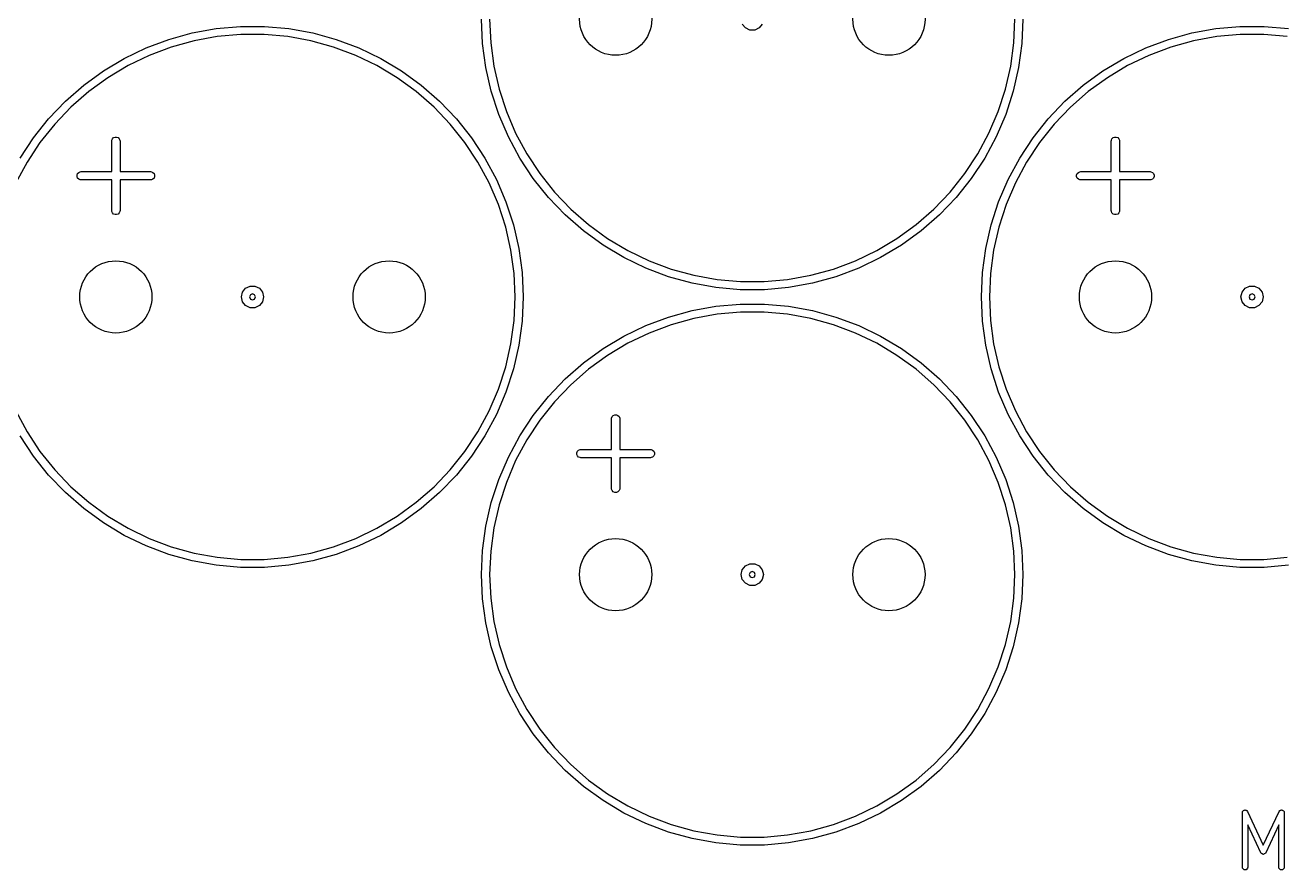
# Model space of a CAD drawing. Extents: x 0.11 to 3.93, y 0.1 to 4.17.
# Drawn here: x 2.125 to 3.033, y 2.964 to 3.572 of the extents above; entities that cross this region are included whole.
import ezdxf

# ---------------------------------------------------------------- set-up
doc = ezdxf.new("R2010")
doc.units = 0
doc.header["$MEASUREMENT"] = 0
doc.layers.add('BLACK', color=7, linetype='CONTINUOUS')

msp = doc.modelspace()

# ---------------------------------------------------------------- linework, layer by layer
at = {"layer": 'BLACK', "linetype": 'CONTINUOUS'}
for p, q in [((2.24574, 3.56649), (2.26296, 3.56961)), ((2.26296, 3.56961), (2.28039, 3.57118)), ((2.28039, 3.57118), (2.29788, 3.57118)), ((2.29788, 3.57118), (2.31531, 3.56961)), ((2.31531, 3.56961), (2.33253, 3.56649)), ((2.45492, 3.5589), (2.45413, 3.57638)), ((2.45994, 3.57638), (2.4607, 3.55942)), ((2.64415, 3.57012), (2.64193, 3.57291)), ((2.64735, 3.56858), (2.64415, 3.57012)), ((2.65091, 3.56858), (2.64735, 3.56858)), ((2.65412, 3.57012), (2.65091, 3.56858)), ((2.65634, 3.57291), (2.65412, 3.57012)), ((2.83756, 3.55942), (2.83832, 3.57638)), ((2.84413, 3.57638), (2.84335, 3.5589)), ((2.96574, 3.56649), (2.98296, 3.56961)), ((2.98296, 3.56961), (3.00039, 3.57118)), ((3.00039, 3.57118), (3.01788, 3.57118)), ((3.01788, 3.57118), (3.03531, 3.56961)), ((2.21249, 3.55569), (2.22888, 3.56183)), ((2.22888, 3.56183), (2.24574, 3.56649)), ((2.24703, 3.56083), (2.23067, 3.55631)), ((2.26374, 3.56386), (2.24703, 3.56083)), ((2.28065, 3.56538), (2.26374, 3.56386)), ((2.29762, 3.56538), (2.28065, 3.56538)), ((2.31453, 3.56386), (2.29762, 3.56538)), ((2.33123, 3.56083), (2.31453, 3.56386)), ((2.3476, 3.55631), (2.33123, 3.56083)), ((2.33253, 3.56649), (2.34939, 3.56183)), ((2.34939, 3.56183), (2.36577, 3.55569)), ((2.4607, 3.55942), (2.46298, 3.5426)), ((2.83528, 3.5426), (2.83756, 3.55942)), ((2.93249, 3.55569), (2.94888, 3.56183)), ((2.94888, 3.56183), (2.96574, 3.56649)), ((2.96704, 3.56083), (2.95067, 3.55631)), ((2.98374, 3.56386), (2.96704, 3.56083)), ((3.00065, 3.56538), (2.98374, 3.56386)), ((3.01762, 3.56538), (3.00065, 3.56538)), ((3.03453, 3.56386), (3.01762, 3.56538)), ((2.19673, 3.54809), (2.21249, 3.55569)), ((2.21478, 3.55034), (2.19948, 3.54298)), ((2.23067, 3.55631), (2.21478, 3.55034)), ((2.36349, 3.55034), (2.3476, 3.55631)), ((2.37879, 3.54298), (2.36349, 3.55034)), ((2.36577, 3.55569), (2.38154, 3.54809)), ((2.45727, 3.54156), (2.45492, 3.5589)), ((2.84335, 3.5589), (2.841, 3.54156)), ((2.91673, 3.54809), (2.93249, 3.55569)), ((2.93478, 3.55034), (2.91948, 3.54298)), ((2.95067, 3.55631), (2.93478, 3.55034)), ((2.18171, 3.53912), (2.19673, 3.54809)), ((2.19948, 3.54298), (2.18491, 3.53427)), ((2.39336, 3.53427), (2.37879, 3.54298)), ((2.38154, 3.54809), (2.39656, 3.53912)), ((2.46116, 3.5245), (2.45727, 3.54156)), ((2.46298, 3.5426), (2.46676, 3.52605)), ((2.83151, 3.52605), (2.83528, 3.5426)), ((2.841, 3.54156), (2.83711, 3.5245)), ((2.90171, 3.53912), (2.91673, 3.54809)), ((2.91948, 3.54298), (2.90491, 3.53427)), ((2.16755, 3.52884), (2.18171, 3.53912)), ((2.18491, 3.53427), (2.17118, 3.52429)), ((2.40709, 3.52429), (2.39336, 3.53427)), ((2.39656, 3.53912), (2.41071, 3.52884)), ((2.88755, 3.52884), (2.90171, 3.53912)), ((2.90491, 3.53427), (2.89118, 3.52429)), ((2.15438, 3.51732), (2.16755, 3.52884)), ((2.17118, 3.52429), (2.15839, 3.51312)), ((2.41988, 3.51312), (2.40709, 3.52429)), ((2.41071, 3.52884), (2.42389, 3.51732)), ((2.46657, 3.50786), (2.46116, 3.5245)), ((2.46676, 3.52605), (2.47201, 3.5099)), ((2.82626, 3.5099), (2.83151, 3.52605)), ((2.83711, 3.5245), (2.8317, 3.50786)), ((2.87438, 3.51732), (2.88755, 3.52884)), ((2.89118, 3.52429), (2.87839, 3.51312)), ((2.14228, 3.50468), (2.15438, 3.51732)), ((2.42389, 3.51732), (2.43598, 3.50468)), ((2.86228, 3.50468), (2.87438, 3.51732)), ((2.15839, 3.51312), (2.14666, 3.50085)), ((2.43161, 3.50085), (2.41988, 3.51312)), ((2.47344, 3.49177), (2.46657, 3.50786)), ((2.47201, 3.5099), (2.47868, 3.49429)), ((2.81959, 3.49429), (2.82626, 3.5099)), ((2.8317, 3.50786), (2.82482, 3.49177)), ((2.87839, 3.51312), (2.86666, 3.50085)), ((2.13138, 3.491), (2.14228, 3.50468)), ((2.14666, 3.50085), (2.13608, 3.48758)), ((2.44219, 3.48758), (2.43161, 3.50085)), ((2.43598, 3.50468), (2.44689, 3.491)), ((2.85138, 3.491), (2.86228, 3.50468)), ((2.86666, 3.50085), (2.85608, 3.48758)), ((2.12174, 3.47639), (2.13138, 3.491)), ((2.13608, 3.48758), (2.12672, 3.47341)), ((2.18771, 3.48858), (2.18777, 3.48917)), ((2.18771, 3.46658), (2.18771, 3.48858)), ((2.18777, 3.48917), (2.18821, 3.49025)), ((2.18821, 3.49025), (2.18904, 3.49108)), ((2.18904, 3.49108), (2.19012, 3.49153)), ((2.19012, 3.49153), (2.19129, 3.49153)), ((2.19129, 3.49153), (2.19238, 3.49108)), ((2.19238, 3.49108), (2.1932, 3.49025)), ((2.1932, 3.49025), (2.19365, 3.48917)), ((2.19365, 3.48917), (2.19371, 3.48858)), ((2.19371, 3.48858), (2.19371, 3.46658)), ((2.45154, 3.47341), (2.44219, 3.48758)), ((2.44689, 3.491), (2.45653, 3.47639)), ((2.48174, 3.47636), (2.47344, 3.49177)), ((2.47868, 3.49429), (2.48672, 3.47934)), ((2.81154, 3.47934), (2.81959, 3.49429)), ((2.82482, 3.49177), (2.81653, 3.47636)), ((2.84174, 3.47639), (2.85138, 3.491)), ((2.85608, 3.48758), (2.84672, 3.47341)), ((2.90771, 3.48858), (2.90777, 3.48917)), ((2.90771, 3.46658), (2.90771, 3.48858)), ((2.90777, 3.48917), (2.90821, 3.49025)), ((2.90821, 3.49025), (2.90904, 3.49108)), ((2.90904, 3.49108), (2.91012, 3.49153)), ((2.91012, 3.49153), (2.91129, 3.49153)), ((2.91129, 3.49153), (2.91238, 3.49108)), ((2.91238, 3.49108), (2.9132, 3.49025)), ((2.9132, 3.49025), (2.91365, 3.48917)), ((2.91365, 3.48917), (2.91371, 3.48858)), ((2.91371, 3.48858), (2.91371, 3.46658)), ((2.48672, 3.47934), (2.49608, 3.46517)), ((2.80219, 3.46517), (2.81154, 3.47934)), ((2.12672, 3.47341), (2.11868, 3.45846)), ((2.45959, 3.45846), (2.45154, 3.47341)), ((2.45653, 3.47639), (2.46482, 3.46099)), ((2.49138, 3.46176), (2.48174, 3.47636)), ((2.81653, 3.47636), (2.80689, 3.46176)), ((2.83344, 3.46099), (2.84174, 3.47639)), ((2.84672, 3.47341), (2.83868, 3.45846)), ((2.16277, 3.46417), (2.16321, 3.46525)), ((2.16277, 3.463), (2.16277, 3.46417)), ((2.16321, 3.46192), (2.16277, 3.463)), ((2.16321, 3.46525), (2.16404, 3.46608)), ((2.16404, 3.46109), (2.16321, 3.46192)), ((2.16404, 3.46608), (2.16512, 3.46653)), ((2.16512, 3.46064), (2.16404, 3.46109)), ((2.16512, 3.46653), (2.16571, 3.46658)), ((2.16571, 3.46058), (2.16512, 3.46064)), ((2.16571, 3.46658), (2.18771, 3.46658)), ((2.18771, 3.46058), (2.16571, 3.46058)), ((2.18771, 3.43858), (2.18771, 3.46058)), ((2.19371, 3.46658), (2.21571, 3.46658)), ((2.21571, 3.46058), (2.19371, 3.46058)), ((2.19371, 3.46058), (2.19371, 3.43858)), ((2.21571, 3.46658), (2.21629, 3.46653)), ((2.21629, 3.46064), (2.21571, 3.46058)), ((2.21629, 3.46653), (2.21738, 3.46608)), ((2.21738, 3.46109), (2.21629, 3.46064)), ((2.21738, 3.46608), (2.2182, 3.46525)), ((2.2182, 3.46192), (2.21738, 3.46109)), ((2.2182, 3.46525), (2.21865, 3.46417)), ((2.21865, 3.463), (2.2182, 3.46192)), ((2.21865, 3.46417), (2.21865, 3.463)), ((2.46482, 3.46099), (2.4717, 3.4449)), ((2.50228, 3.44808), (2.49138, 3.46176)), ((2.49608, 3.46517), (2.50666, 3.4519)), ((2.79161, 3.4519), (2.80219, 3.46517)), ((2.80689, 3.46176), (2.79598, 3.44808)), ((2.82657, 3.4449), (2.83344, 3.46099)), ((2.88277, 3.46417), (2.88321, 3.46525)), ((2.88277, 3.463), (2.88277, 3.46417)), ((2.88321, 3.46192), (2.88277, 3.463)), ((2.88321, 3.46525), (2.88404, 3.46608)), ((2.88404, 3.46109), (2.88321, 3.46192)), ((2.88404, 3.46608), (2.88512, 3.46653)), ((2.88512, 3.46064), (2.88404, 3.46109)), ((2.88512, 3.46653), (2.88571, 3.46658)), ((2.88571, 3.46058), (2.88512, 3.46064)), ((2.88571, 3.46658), (2.90771, 3.46658)), ((2.90771, 3.46058), (2.88571, 3.46058)), ((2.90771, 3.43858), (2.90771, 3.46058)), ((2.91371, 3.46658), (2.93571, 3.46658)), ((2.93571, 3.46058), (2.91371, 3.46058)), ((2.91371, 3.46058), (2.91371, 3.43858)), ((2.93571, 3.46658), (2.93629, 3.46653)), ((2.93629, 3.46064), (2.93571, 3.46058)), ((2.93629, 3.46653), (2.93738, 3.46608)), ((2.93738, 3.46109), (2.93629, 3.46064)), ((2.93738, 3.46608), (2.9382, 3.46525)), ((2.9382, 3.46192), (2.93738, 3.46109)), ((2.9382, 3.46525), (2.93865, 3.46417)), ((2.93865, 3.463), (2.9382, 3.46192)), ((2.93865, 3.46417), (2.93865, 3.463)), ((2.46626, 3.44285), (2.45959, 3.45846)), ((2.50666, 3.4519), (2.51839, 3.43963)), ((2.77988, 3.43963), (2.79161, 3.4519)), ((2.83868, 3.45846), (2.83201, 3.44285)), ((2.47151, 3.42671), (2.46626, 3.44285)), ((2.4717, 3.4449), (2.47711, 3.42826)), ((2.51438, 3.43543), (2.50228, 3.44808)), ((2.79598, 3.44808), (2.78389, 3.43543)), ((2.82116, 3.42826), (2.82657, 3.4449)), ((2.83201, 3.44285), (2.82676, 3.42671)), ((2.18777, 3.438), (2.18771, 3.43858)), ((2.18821, 3.43692), (2.18777, 3.438)), ((2.18904, 3.43609), (2.18821, 3.43692)), ((2.19012, 3.43564), (2.18904, 3.43609)), ((2.19129, 3.43564), (2.19012, 3.43564)), ((2.19238, 3.43609), (2.19129, 3.43564)), ((2.1932, 3.43692), (2.19238, 3.43609)), ((2.19365, 3.438), (2.1932, 3.43692)), ((2.19371, 3.43858), (2.19365, 3.438)), ((2.52755, 3.42392), (2.51438, 3.43543)), ((2.51839, 3.43963), (2.53118, 3.42846)), ((2.76709, 3.42846), (2.77988, 3.43963)), ((2.78389, 3.43543), (2.77071, 3.42392)), ((2.90777, 3.438), (2.90771, 3.43858)), ((2.90821, 3.43692), (2.90777, 3.438)), ((2.90904, 3.43609), (2.90821, 3.43692)), ((2.91012, 3.43564), (2.90904, 3.43609)), ((2.91129, 3.43564), (2.91012, 3.43564)), ((2.91238, 3.43609), (2.91129, 3.43564)), ((2.9132, 3.43692), (2.91238, 3.43609)), ((2.91365, 3.438), (2.9132, 3.43692)), ((2.91371, 3.43858), (2.91365, 3.438)), ((2.47528, 3.41016), (2.47151, 3.42671)), ((2.47711, 3.42826), (2.481, 3.4112)), ((2.54171, 3.41364), (2.52755, 3.42392)), ((2.53118, 3.42846), (2.54491, 3.41848)), ((2.75336, 3.41848), (2.76709, 3.42846)), ((2.77071, 3.42392), (2.75656, 3.41364)), ((2.81727, 3.4112), (2.82116, 3.42826)), ((2.82676, 3.42671), (2.82298, 3.41016)), ((2.54491, 3.41848), (2.55948, 3.40978)), ((2.73879, 3.40978), (2.75336, 3.41848)), ((2.47756, 3.39334), (2.47528, 3.41016)), ((2.481, 3.4112), (2.48335, 3.39386)), ((2.55673, 3.40466), (2.54171, 3.41364)), ((2.55948, 3.40978), (2.57478, 3.40241)), ((2.72349, 3.40241), (2.73879, 3.40978)), ((2.75656, 3.41364), (2.74154, 3.40466)), ((2.81492, 3.39386), (2.81727, 3.4112)), ((2.82298, 3.41016), (2.8207, 3.39334)), ((2.57249, 3.39707), (2.55673, 3.40466)), ((2.58888, 3.39092), (2.57249, 3.39707)), ((2.57478, 3.40241), (2.59067, 3.39645)), ((2.59067, 3.39645), (2.60703, 3.39193)), ((2.69123, 3.39193), (2.7076, 3.39645)), ((2.7076, 3.39645), (2.72349, 3.40241)), ((2.72577, 3.39707), (2.70939, 3.39092)), ((2.74154, 3.40466), (2.72577, 3.39707)), ((2.47832, 3.37638), (2.47756, 3.39334)), ((2.48335, 3.39386), (2.48413, 3.37638)), ((2.60574, 3.38627), (2.58888, 3.39092)), ((2.60703, 3.39193), (2.62374, 3.3889)), ((2.62374, 3.3889), (2.64065, 3.38738)), ((2.64065, 3.38738), (2.65762, 3.38738)), ((2.65762, 3.38738), (2.67453, 3.3889)), ((2.67453, 3.3889), (2.69123, 3.39193)), ((2.70939, 3.39092), (2.69253, 3.38627)), ((2.81413, 3.37638), (2.81492, 3.39386)), ((2.8207, 3.39334), (2.81994, 3.37638)), ((2.28113, 3.37638), (2.28193, 3.37985)), ((2.28193, 3.37985), (2.28415, 3.38263)), ((2.28415, 3.38263), (2.28735, 3.38418)), ((2.2876, 3.37791), (2.28697, 3.37638)), ((2.28735, 3.38418), (2.29091, 3.38418)), ((2.28913, 3.37854), (2.2876, 3.37791)), ((2.29066, 3.37791), (2.28913, 3.37854)), ((2.2913, 3.37638), (2.29066, 3.37791)), ((2.29091, 3.38418), (2.29412, 3.38263)), ((2.29412, 3.38263), (2.29634, 3.37985)), ((2.29634, 3.37985), (2.29713, 3.37638)), ((2.62296, 3.38314), (2.60574, 3.38627)), ((2.64039, 3.38157), (2.62296, 3.38314)), ((2.65788, 3.38157), (2.64039, 3.38157)), ((2.67531, 3.38314), (2.65788, 3.38157)), ((2.69253, 3.38627), (2.67531, 3.38314)), ((3.00113, 3.37638), (3.00193, 3.37985)), ((3.00193, 3.37985), (3.00415, 3.38263)), ((3.00415, 3.38263), (3.00735, 3.38418)), ((3.0076, 3.37791), (3.00697, 3.37638)), ((3.00735, 3.38418), (3.01091, 3.38418)), ((3.00913, 3.37854), (3.0076, 3.37791)), ((3.01066, 3.37791), (3.00913, 3.37854)), ((3.0113, 3.37638), (3.01066, 3.37791)), ((3.01091, 3.38418), (3.01412, 3.38263)), ((3.01412, 3.38263), (3.01634, 3.37985)), ((3.01634, 3.37985), (3.01713, 3.37638)), ((2.28193, 3.37291), (2.28113, 3.37638)), ((2.28415, 3.37012), (2.28193, 3.37291)), ((2.28735, 3.36858), (2.28415, 3.37012)), ((2.28697, 3.37638), (2.2876, 3.37485)), ((2.2876, 3.37485), (2.28913, 3.37421)), ((2.28913, 3.37421), (2.29066, 3.37485)), ((2.29066, 3.37485), (2.2913, 3.37638)), ((2.29412, 3.37012), (2.29091, 3.36858)), ((2.29634, 3.37291), (2.29412, 3.37012)), ((2.29713, 3.37638), (2.29634, 3.37291)), ((2.47756, 3.35942), (2.47832, 3.37638)), ((2.48413, 3.37638), (2.48335, 3.3589)), ((2.60574, 3.36649), (2.62296, 3.36961)), ((2.62296, 3.36961), (2.64039, 3.37118)), ((2.64039, 3.37118), (2.65788, 3.37118)), ((2.65788, 3.37118), (2.67531, 3.36961)), ((2.67531, 3.36961), (2.69253, 3.36649)), ((2.81492, 3.3589), (2.81413, 3.37638)), ((2.81994, 3.37638), (2.8207, 3.35942)), ((3.00193, 3.37291), (3.00113, 3.37638)), ((3.00415, 3.37012), (3.00193, 3.37291)), ((3.00735, 3.36858), (3.00415, 3.37012)), ((3.00697, 3.37638), (3.0076, 3.37485)), ((3.0076, 3.37485), (3.00913, 3.37421)), ((3.00913, 3.37421), (3.01066, 3.37485)), ((3.01066, 3.37485), (3.0113, 3.37638)), ((3.01412, 3.37012), (3.01091, 3.36858)), ((3.01634, 3.37291), (3.01412, 3.37012)), ((3.01713, 3.37638), (3.01634, 3.37291)), ((2.29091, 3.36858), (2.28735, 3.36858)), ((2.57249, 3.35569), (2.58888, 3.36183)), ((2.58888, 3.36183), (2.60574, 3.36649)), ((2.60703, 3.36083), (2.59067, 3.35631)), ((2.62374, 3.36386), (2.60703, 3.36083)), ((2.64065, 3.36538), (2.62374, 3.36386)), ((2.65762, 3.36538), (2.64065, 3.36538)), ((2.67453, 3.36386), (2.65762, 3.36538)), ((2.69123, 3.36083), (2.67453, 3.36386)), ((2.7076, 3.35631), (2.69123, 3.36083)), ((2.69253, 3.36649), (2.70939, 3.36183)), ((2.70939, 3.36183), (2.72577, 3.35569)), ((3.01091, 3.36858), (3.00735, 3.36858)), ((2.47528, 3.3426), (2.47756, 3.35942)), ((2.48335, 3.3589), (2.481, 3.34156)), ((2.55673, 3.34809), (2.57249, 3.35569)), ((2.59067, 3.35631), (2.57478, 3.35034)), ((2.72349, 3.35034), (2.7076, 3.35631)), ((2.72577, 3.35569), (2.74154, 3.34809)), ((2.81727, 3.34156), (2.81492, 3.3589)), ((2.8207, 3.35942), (2.82298, 3.3426)), ((2.47151, 3.32605), (2.47528, 3.3426)), ((2.481, 3.34156), (2.47711, 3.3245)), ((2.54171, 3.33912), (2.55673, 3.34809)), ((2.55948, 3.34298), (2.54491, 3.33427)), ((2.57478, 3.35034), (2.55948, 3.34298)), ((2.73879, 3.34298), (2.72349, 3.35034)), ((2.75336, 3.33427), (2.73879, 3.34298)), ((2.74154, 3.34809), (2.75656, 3.33912)), ((2.82116, 3.3245), (2.81727, 3.34156)), ((2.82298, 3.3426), (2.82676, 3.32605)), ((2.52755, 3.32884), (2.54171, 3.33912)), ((2.54491, 3.33427), (2.53118, 3.32429)), ((2.76709, 3.32429), (2.75336, 3.33427)), ((2.75656, 3.33912), (2.77071, 3.32884)), ((2.46626, 3.3099), (2.47151, 3.32605)), ((2.47711, 3.3245), (2.4717, 3.30786)), ((2.51438, 3.31732), (2.52755, 3.32884)), ((2.53118, 3.32429), (2.51839, 3.31312)), ((2.77988, 3.31312), (2.76709, 3.32429)), ((2.77071, 3.32884), (2.78389, 3.31732)), ((2.82657, 3.30786), (2.82116, 3.3245)), ((2.82676, 3.32605), (2.83201, 3.3099)), ((2.50228, 3.30468), (2.51438, 3.31732)), ((2.78389, 3.31732), (2.79598, 3.30468)), ((2.45959, 3.29429), (2.46626, 3.3099)), ((2.4717, 3.30786), (2.46482, 3.29177)), ((2.51839, 3.31312), (2.50666, 3.30085)), ((2.79161, 3.30085), (2.77988, 3.31312)), ((2.83344, 3.29177), (2.82657, 3.30786)), ((2.83201, 3.3099), (2.83868, 3.29429)), ((2.49138, 3.291), (2.50228, 3.30468)), ((2.50666, 3.30085), (2.49608, 3.28758)), ((2.80219, 3.28758), (2.79161, 3.30085)), ((2.79598, 3.30468), (2.80689, 3.291)), ((2.11868, 3.29429), (2.12672, 3.27934)), ((2.45154, 3.27934), (2.45959, 3.29429)), ((2.46482, 3.29177), (2.45653, 3.27636)), ((2.48174, 3.27639), (2.49138, 3.291)), ((2.49608, 3.28758), (2.48672, 3.27341)), ((2.54771, 3.28858), (2.54777, 3.28917)), ((2.54771, 3.26658), (2.54771, 3.28858)), ((2.54777, 3.28917), (2.54821, 3.29025)), ((2.54821, 3.29025), (2.54904, 3.29108)), ((2.54904, 3.29108), (2.55012, 3.29153)), ((2.55012, 3.29153), (2.55129, 3.29153)), ((2.55129, 3.29153), (2.55238, 3.29108)), ((2.55238, 3.29108), (2.5532, 3.29025)), ((2.5532, 3.29025), (2.55365, 3.28917)), ((2.55365, 3.28917), (2.55371, 3.28858)), ((2.55371, 3.28858), (2.55371, 3.26658)), ((2.81154, 3.27341), (2.80219, 3.28758)), ((2.80689, 3.291), (2.81653, 3.27639)), ((2.84174, 3.27636), (2.83344, 3.29177)), ((2.83868, 3.29429), (2.84672, 3.27934)), ((2.12672, 3.27934), (2.13608, 3.26517)), ((2.44219, 3.26517), (2.45154, 3.27934)), ((2.84672, 3.27934), (2.85608, 3.26517)), ((2.13138, 3.26176), (2.12174, 3.27636)), ((2.45653, 3.27636), (2.44689, 3.26176)), ((2.47344, 3.26099), (2.48174, 3.27639)), ((2.48672, 3.27341), (2.47868, 3.25846)), ((2.81959, 3.25846), (2.81154, 3.27341)), ((2.81653, 3.27639), (2.82482, 3.26099)), ((2.85138, 3.26176), (2.84174, 3.27636)), ((2.14228, 3.24808), (2.13138, 3.26176)), ((2.13608, 3.26517), (2.14666, 3.2519)), ((2.43161, 3.2519), (2.44219, 3.26517)), ((2.44689, 3.26176), (2.43598, 3.24808)), ((2.46657, 3.2449), (2.47344, 3.26099)), ((2.52277, 3.26417), (2.52321, 3.26525)), ((2.52277, 3.263), (2.52277, 3.26417)), ((2.52321, 3.26192), (2.52277, 3.263)), ((2.52321, 3.26525), (2.52404, 3.26608)), ((2.52404, 3.26109), (2.52321, 3.26192)), ((2.52404, 3.26608), (2.52512, 3.26653)), ((2.52512, 3.26064), (2.52404, 3.26109)), ((2.52512, 3.26653), (2.52571, 3.26658)), ((2.52571, 3.26058), (2.52512, 3.26064)), ((2.52571, 3.26658), (2.54771, 3.26658)), ((2.54771, 3.26058), (2.52571, 3.26058)), ((2.54771, 3.23858), (2.54771, 3.26058)), ((2.55371, 3.26658), (2.57571, 3.26658)), ((2.57571, 3.26058), (2.55371, 3.26058)), ((2.55371, 3.26058), (2.55371, 3.23858)), ((2.57571, 3.26658), (2.57629, 3.26653)), ((2.57629, 3.26064), (2.57571, 3.26058)), ((2.57629, 3.26653), (2.57738, 3.26608)), ((2.57738, 3.26109), (2.57629, 3.26064)), ((2.57738, 3.26608), (2.5782, 3.26525)), ((2.5782, 3.26192), (2.57738, 3.26109)), ((2.5782, 3.26525), (2.57865, 3.26417)), ((2.57865, 3.263), (2.5782, 3.26192)), ((2.57865, 3.26417), (2.57865, 3.263)), ((2.82482, 3.26099), (2.8317, 3.2449)), ((2.86228, 3.24808), (2.85138, 3.26176)), ((2.85608, 3.26517), (2.86666, 3.2519)), ((2.14666, 3.2519), (2.15839, 3.23963)), ((2.41988, 3.23963), (2.43161, 3.2519)), ((2.47868, 3.25846), (2.47201, 3.24285)), ((2.82626, 3.24285), (2.81959, 3.25846)), ((2.86666, 3.2519), (2.87839, 3.23963)), ((2.15438, 3.23543), (2.14228, 3.24808)), ((2.43598, 3.24808), (2.42389, 3.23543)), ((2.46116, 3.22826), (2.46657, 3.2449)), ((2.47201, 3.24285), (2.46676, 3.22671)), ((2.83151, 3.22671), (2.82626, 3.24285)), ((2.8317, 3.2449), (2.83711, 3.22826)), ((2.87438, 3.23543), (2.86228, 3.24808)), ((2.16755, 3.22392), (2.15438, 3.23543)), ((2.15839, 3.23963), (2.17118, 3.22846)), ((2.40709, 3.22846), (2.41988, 3.23963)), ((2.42389, 3.23543), (2.41071, 3.22392)), ((2.54777, 3.238), (2.54771, 3.23858)), ((2.54821, 3.23692), (2.54777, 3.238)), ((2.54904, 3.23609), (2.54821, 3.23692)), ((2.55012, 3.23564), (2.54904, 3.23609)), ((2.55129, 3.23564), (2.55012, 3.23564)), ((2.55238, 3.23609), (2.55129, 3.23564)), ((2.5532, 3.23692), (2.55238, 3.23609)), ((2.55365, 3.238), (2.5532, 3.23692)), ((2.55371, 3.23858), (2.55365, 3.238)), ((2.88755, 3.22392), (2.87438, 3.23543)), ((2.87839, 3.23963), (2.89118, 3.22846)), ((2.18171, 3.21364), (2.16755, 3.22392)), ((2.17118, 3.22846), (2.18491, 3.21848)), ((2.39336, 3.21848), (2.40709, 3.22846)), ((2.41071, 3.22392), (2.39656, 3.21364)), ((2.45727, 3.2112), (2.46116, 3.22826)), ((2.46676, 3.22671), (2.46298, 3.21016)), ((2.83528, 3.21016), (2.83151, 3.22671)), ((2.83711, 3.22826), (2.841, 3.2112)), ((2.90171, 3.21364), (2.88755, 3.22392)), ((2.89118, 3.22846), (2.90491, 3.21848)), ((2.18491, 3.21848), (2.19948, 3.20978)), ((2.37879, 3.20978), (2.39336, 3.21848)), ((2.90491, 3.21848), (2.91948, 3.20978)), ((2.19673, 3.20466), (2.18171, 3.21364)), ((2.19948, 3.20978), (2.21478, 3.20241)), ((2.36349, 3.20241), (2.37879, 3.20978)), ((2.39656, 3.21364), (2.38154, 3.20466)), ((2.45492, 3.19386), (2.45727, 3.2112)), ((2.46298, 3.21016), (2.4607, 3.19334)), ((2.83756, 3.19334), (2.83528, 3.21016)), ((2.841, 3.2112), (2.84335, 3.19386)), ((2.91673, 3.20466), (2.90171, 3.21364)), ((2.91948, 3.20978), (2.93478, 3.20241)), ((2.21249, 3.19707), (2.19673, 3.20466)), ((2.22888, 3.19092), (2.21249, 3.19707)), ((2.21478, 3.20241), (2.23067, 3.19645)), ((2.23067, 3.19645), (2.24703, 3.19193)), ((2.33123, 3.19193), (2.3476, 3.19645)), ((2.3476, 3.19645), (2.36349, 3.20241)), ((2.36577, 3.19707), (2.34939, 3.19092)), ((2.38154, 3.20466), (2.36577, 3.19707)), ((2.93249, 3.19707), (2.91673, 3.20466)), ((2.94888, 3.19092), (2.93249, 3.19707)), ((2.93478, 3.20241), (2.95067, 3.19645)), ((2.95067, 3.19645), (2.96704, 3.19193)), ((2.24574, 3.18627), (2.22888, 3.19092)), ((2.24703, 3.19193), (2.26374, 3.1889)), ((2.26374, 3.1889), (2.28065, 3.18738)), ((2.28065, 3.18738), (2.29762, 3.18738)), ((2.29762, 3.18738), (2.31453, 3.1889)), ((2.31453, 3.1889), (2.33123, 3.19193)), ((2.34939, 3.19092), (2.33253, 3.18627)), ((2.45413, 3.17638), (2.45492, 3.19386)), ((2.4607, 3.19334), (2.45994, 3.17638)), ((2.83832, 3.17638), (2.83756, 3.19334)), ((2.84335, 3.19386), (2.84413, 3.17638)), ((2.96574, 3.18627), (2.94888, 3.19092)), ((2.96704, 3.19193), (2.98374, 3.1889)), ((2.98374, 3.1889), (3.00065, 3.18738)), ((3.00065, 3.18738), (3.01762, 3.18738)), ((3.01762, 3.18738), (3.03453, 3.1889)), ((2.26296, 3.18314), (2.24574, 3.18627)), ((2.28039, 3.18157), (2.26296, 3.18314)), ((2.29788, 3.18157), (2.28039, 3.18157)), ((2.31531, 3.18314), (2.29788, 3.18157)), ((2.33253, 3.18627), (2.31531, 3.18314)), ((2.64113, 3.17638), (2.64193, 3.17985)), ((2.64193, 3.17985), (2.64415, 3.18263)), ((2.64415, 3.18263), (2.64735, 3.18418)), ((2.64735, 3.18418), (2.65091, 3.18418)), ((2.64913, 3.17854), (2.6476, 3.17791)), ((2.65066, 3.17791), (2.64913, 3.17854)), ((2.65091, 3.18418), (2.65412, 3.18263)), ((2.65412, 3.18263), (2.65634, 3.17985)), ((2.65634, 3.17985), (2.65713, 3.17638)), ((2.98296, 3.18314), (2.96574, 3.18627)), ((3.00039, 3.18157), (2.98296, 3.18314)), ((3.01788, 3.18157), (3.00039, 3.18157)), ((3.03531, 3.18314), (3.01788, 3.18157)), ((2.45492, 3.1589), (2.45413, 3.17638)), ((2.45994, 3.17638), (2.4607, 3.15942)), ((2.64193, 3.17291), (2.64113, 3.17638)), ((2.64415, 3.17012), (2.64193, 3.17291)), ((2.64735, 3.16858), (2.64415, 3.17012)), ((2.6476, 3.17791), (2.64697, 3.17638)), ((2.64697, 3.17638), (2.6476, 3.17485)), ((2.6476, 3.17485), (2.64913, 3.17421)), ((2.64913, 3.17421), (2.65066, 3.17485)), ((2.6513, 3.17638), (2.65066, 3.17791)), ((2.65066, 3.17485), (2.6513, 3.17638)), ((2.65412, 3.17012), (2.65091, 3.16858)), ((2.65634, 3.17291), (2.65412, 3.17012)), ((2.65713, 3.17638), (2.65634, 3.17291)), ((2.83756, 3.15942), (2.83832, 3.17638)), ((2.84413, 3.17638), (2.84335, 3.1589)), ((2.65091, 3.16858), (2.64735, 3.16858)), ((2.45727, 3.14156), (2.45492, 3.1589)), ((2.4607, 3.15942), (2.46298, 3.1426)), ((2.83528, 3.1426), (2.83756, 3.15942)), ((2.84335, 3.1589), (2.841, 3.14156)), ((2.46298, 3.1426), (2.46676, 3.12605)), ((2.83151, 3.12605), (2.83528, 3.1426)), ((2.46116, 3.1245), (2.45727, 3.14156)), ((2.841, 3.14156), (2.83711, 3.1245)), ((2.46657, 3.10786), (2.46116, 3.1245)), ((2.46676, 3.12605), (2.47201, 3.1099)), ((2.82626, 3.1099), (2.83151, 3.12605)), ((2.83711, 3.1245), (2.8317, 3.10786)), ((2.47344, 3.09177), (2.46657, 3.10786)), ((2.47201, 3.1099), (2.47868, 3.09429)), ((2.81959, 3.09429), (2.82626, 3.1099)), ((2.8317, 3.10786), (2.82482, 3.09177)), ((2.48174, 3.07636), (2.47344, 3.09177)), ((2.47868, 3.09429), (2.48672, 3.07934)), ((2.81154, 3.07934), (2.81959, 3.09429)), ((2.82482, 3.09177), (2.81653, 3.07636)), ((2.48672, 3.07934), (2.49608, 3.06517)), ((2.80219, 3.06517), (2.81154, 3.07934)), ((2.49138, 3.06176), (2.48174, 3.07636)), ((2.81653, 3.07636), (2.80689, 3.06176)), ((2.50228, 3.04808), (2.49138, 3.06176)), ((2.49608, 3.06517), (2.50666, 3.0519)), ((2.79161, 3.0519), (2.80219, 3.06517)), ((2.80689, 3.06176), (2.79598, 3.04808)), ((2.50666, 3.0519), (2.51839, 3.03963)), ((2.77988, 3.03963), (2.79161, 3.0519)), ((2.51438, 3.03543), (2.50228, 3.04808)), ((2.79598, 3.04808), (2.78389, 3.03543)), ((2.52755, 3.02392), (2.51438, 3.03543)), ((2.51839, 3.03963), (2.53118, 3.02846)), ((2.76709, 3.02846), (2.77988, 3.03963)), ((2.78389, 3.03543), (2.77071, 3.02392)), ((2.54171, 3.01364), (2.52755, 3.02392)), ((2.53118, 3.02846), (2.54491, 3.01848)), ((2.75336, 3.01848), (2.76709, 3.02846)), ((2.77071, 3.02392), (2.75656, 3.01364)), ((2.54491, 3.01848), (2.55948, 3.00978)), ((2.73879, 3.00978), (2.75336, 3.01848)), ((2.55673, 3.00466), (2.54171, 3.01364)), ((2.55948, 3.00978), (2.57478, 3.00241)), ((2.72349, 3.00241), (2.73879, 3.00978)), ((2.75656, 3.01364), (2.74154, 3.00466)), ((3.00212, 3.00502), (3.00227, 3.00578)), ((3.00227, 3.00578), (3.00252, 3.00602)), ((3.00252, 3.00602), (3.00264, 3.00635)), ((3.00264, 3.00635), (3.00303, 3.00654)), ((3.00303, 3.00654), (3.00334, 3.00684)), ((3.00334, 3.00684), (3.00369, 3.00684)), ((3.00369, 3.00684), (3.004, 3.00699)), ((3.004, 3.00699), (3.00441, 3.00684)), ((3.00441, 3.00684), (3.00484, 3.00684)), ((3.00484, 3.00684), (3.00509, 3.00659)), ((3.00509, 3.00659), (3.00542, 3.00647)), ((3.00542, 3.00647), (3.00587, 3.00586)), ((3.00587, 3.00586), (3.01721, 2.98156)), ((3.01721, 2.98156), (3.02855, 3.00586)), ((3.02855, 3.00586), (3.02901, 3.00647)), ((3.02901, 3.00647), (3.02934, 3.00659)), ((3.02934, 3.00659), (3.02958, 3.00684)), ((3.02958, 3.00684), (3.03002, 3.00684)), ((3.03002, 3.00684), (3.03042, 3.00699)), ((3.03042, 3.00699), (3.03074, 3.00684)), ((3.03074, 3.00684), (3.03109, 3.00684)), ((3.03109, 3.00684), (3.0314, 3.00654)), ((3.0314, 3.00654), (3.03179, 3.00635)), ((3.03179, 3.00635), (3.03191, 3.00602)), ((3.03191, 3.00602), (3.03216, 3.00578)), ((3.03216, 3.00578), (3.03231, 3.00502)), ((2.57249, 2.99707), (2.55673, 3.00466)), ((2.58888, 2.99092), (2.57249, 2.99707)), ((2.57478, 3.00241), (2.59067, 2.99645)), ((2.59067, 2.99645), (2.60703, 2.99193)), ((2.69123, 2.99193), (2.7076, 2.99645)), ((2.7076, 2.99645), (2.72349, 3.00241)), ((2.72577, 2.99707), (2.70939, 2.99092)), ((2.74154, 3.00466), (2.72577, 2.99707)), ((3.00212, 2.96565), (3.00212, 3.00502)), ((3.03231, 3.00502), (3.03231, 2.96565)), ((2.60574, 2.98627), (2.58888, 2.99092)), ((2.60703, 2.99193), (2.62374, 2.9889)), ((2.62374, 2.9889), (2.64065, 2.98738)), ((2.64065, 2.98738), (2.65762, 2.98738)), ((2.65762, 2.98738), (2.67453, 2.9889)), ((2.67453, 2.9889), (2.69123, 2.99193)), ((2.70939, 2.99092), (2.69253, 2.98627)), ((3.01543, 2.97607), (3.00606, 2.99615)), ((3.00606, 2.99615), (3.00606, 2.96565)), ((3.02837, 2.99615), (3.019, 2.97607)), ((3.02837, 2.96565), (3.02837, 2.99615)), ((2.62296, 2.98314), (2.60574, 2.98627)), ((2.64039, 2.98157), (2.62296, 2.98314)), ((2.65788, 2.98157), (2.64039, 2.98157)), ((2.67531, 2.98314), (2.65788, 2.98157)), ((2.69253, 2.98627), (2.67531, 2.98314)), ((3.01573, 2.97566), (3.01543, 2.97607)), ((3.01576, 2.97557), (3.01573, 2.97566)), ((3.01581, 2.97555), (3.01576, 2.97557)), ((3.01588, 2.97545), (3.01581, 2.97555)), ((3.01652, 2.97522), (3.01588, 2.97545)), ((3.01713, 2.97493), (3.01652, 2.97522)), ((3.01721, 2.97497), (3.01713, 2.97493)), ((3.0173, 2.97493), (3.01721, 2.97497)), ((3.01791, 2.97522), (3.0173, 2.97493)), ((3.01854, 2.97545), (3.01791, 2.97522)), ((3.01862, 2.97555), (3.01854, 2.97545)), ((3.01866, 2.97557), (3.01862, 2.97555)), ((3.0187, 2.97566), (3.01866, 2.97557)), ((3.019, 2.97607), (3.0187, 2.97566)), ((3.00227, 2.9649), (3.00212, 2.96565)), ((3.00334, 2.96383), (3.00227, 2.9649)), ((3.00484, 2.96383), (3.00334, 2.96383)), ((3.00591, 2.9649), (3.00484, 2.96383)), ((3.00606, 2.96565), (3.00591, 2.9649)), ((3.02852, 2.9649), (3.02837, 2.96565)), ((3.02958, 2.96383), (3.02852, 2.9649)), ((3.03109, 2.96383), (3.02958, 2.96383)), ((3.03216, 2.9649), (3.03109, 2.96383)), ((3.03231, 2.96565), (3.03216, 2.9649))]:
    msp.add_line(p, q, dxfattribs=at)
at = {"layer": 'BLACK'}
for centre in [(2.55071, 3.57638), (2.74756, 3.57638), (2.19071, 3.37638), (2.38756, 3.37638), (2.91071, 3.37638), (2.55071, 3.17638), (2.74756, 3.17638)]:
    msp.add_circle(centre, 0.026, dxfattribs=at)

doc.saveas('drawing.dxf')
